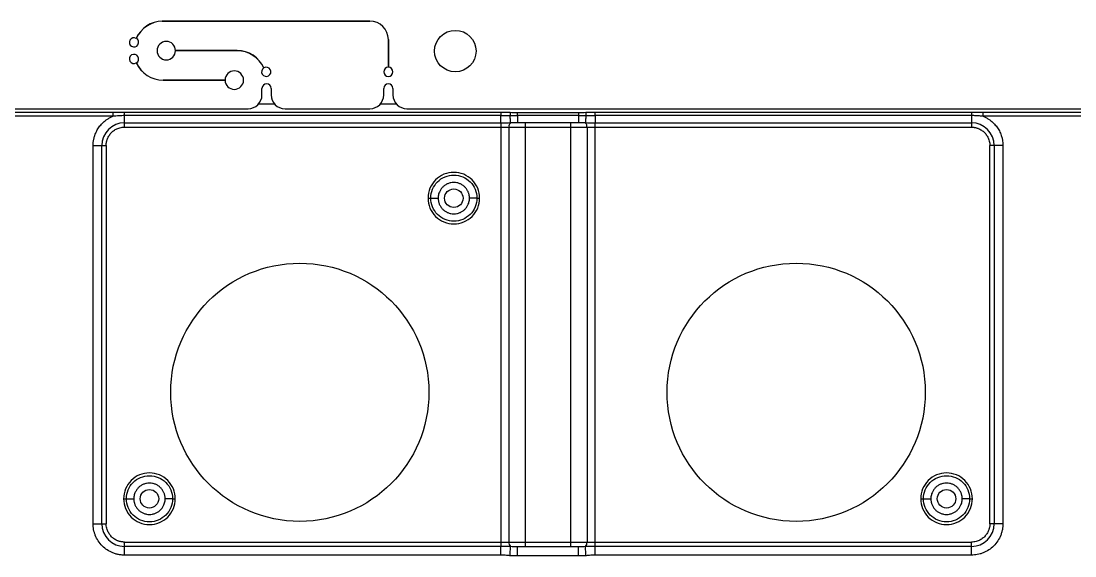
# Model space of a CAD drawing. Header units: millimetres. Extents: x -1 to 1576, y 30 to 633.
# Drawn here: x 572 to 686.3, y 334.9 to 392.9 of the extents above; entities that cross this region are included whole.
import ezdxf

# ---------------------------------------------------------------- set-up
doc = ezdxf.new("R2010")
doc.units = ezdxf.units.MM

msp = doc.modelspace()

# ---------------------------------------------------------------- linework, layer by layer
at = {"color": 7, "linetype": 'Continuous', "lineweight": 25}
for p, q in [((587.31, 392.86), (609.82, 392.86)), ((609.82, 392.85), (587.31, 392.85)), ((611.82, 387.85), (611.82, 390.85)), ((611.83, 390.85), (611.83, 387.85)), ((588.74, 389.66), (595.42, 389.66)), ((595.42, 389.65), (588.74, 389.65)), ((587.4, 386.46), (594.12, 386.46)), ((594.12, 386.45), (587.4, 386.45)), ((598.12, 384.85), (598.12, 385.55)), ((599.12, 385.55), (599.12, 384.85)), ((611.32, 384.85), (611.32, 385.55)), ((612.32, 385.55), (612.32, 384.85)), ((506.18, 383.35), (596.62, 383.35)), ((568.66, 382.97), (581.96, 382.97)), ((583.22, 382.96), (624.03, 382.96)), ((599.5, 383.85), (597.74, 383.85)), ((600.62, 383.35), (609.82, 383.35)), ((612.7, 383.85), (610.94, 383.85)), ((613.82, 383.35), (704.26, 383.35)), ((625.82, 382.95), (632.44, 382.95)), ((634.23, 382.96), (675.04, 382.96)), ((676.3, 382.97), (689.6, 382.97)), ((581.96, 382.53), (568.66, 382.53)), ((624.03, 382.6), (583.22, 382.6)), ((583.22, 381.35), (583.22, 382.6)), ((583.22, 381.82), (624.03, 381.82)), ((624.03, 381.82), (624.03, 335.88)), ((625.77, 381.85), (625.82, 381.86)), ((632.44, 382.62), (625.82, 382.62)), ((625.82, 381.85), (632.44, 381.85)), ((626.65, 381.85), (626.65, 335.85)), ((631.61, 335.85), (631.61, 381.85)), ((632.44, 381.86), (632.49, 381.85)), ((675.04, 382.6), (634.23, 382.6)), ((634.23, 381.82), (675.04, 381.82)), ((634.23, 335.88), (634.23, 381.82)), ((675.04, 382.6), (675.04, 381.35)), ((689.6, 382.53), (676.3, 382.53)), ((583.22, 381.35), (675.04, 381.35)), ((624.91, 336.35), (624.91, 381.35)), ((633.36, 381.35), (633.36, 336.35)), ((579.81, 338.35), (579.81, 379.35)), ((579.81, 379.35), (581.22, 379.35)), ((580.75, 338.35), (580.75, 379.35)), ((581.22, 379.35), (581.22, 338.35)), ((678.46, 379.35), (677.04, 379.35)), ((677.04, 338.35), (677.04, 379.35)), ((677.51, 379.35), (677.51, 338.35)), ((678.46, 379.35), (678.46, 338.35)), ((579.81, 338.35), (581.22, 338.35)), ((678.46, 338.35), (677.04, 338.35)), ((583.22, 334.94), (583.22, 336.35)), ((583.22, 336.35), (675.04, 336.35)), ((675.04, 334.94), (675.04, 336.35)), ((624.03, 335.88), (583.22, 335.88)), ((624.03, 334.94), (583.22, 334.94)), ((632.44, 335.85), (625.82, 335.85)), ((632.44, 334.85), (625.82, 334.85)), ((632.49, 335.85), (632.44, 335.85)), ((675.04, 335.88), (634.23, 335.88)), ((675.04, 334.94), (634.23, 334.94))]:
    msp.add_line(p, q, dxfattribs=at)
for centre, radius in [((619.08, 389.6), 2.25), ((602.22, 352.6), 14), ((656.04, 352.6), 14)]:
    msp.add_circle(centre, radius, dxfattribs=at)
at = {"color": 141}
for centre in [(618.92, 373.65), (585.92, 341.05), (672.34, 341.05)]:
    msp.add_circle(centre, 1, dxfattribs=at)
at = {"color": 7, "linetype": 'Continuous', "lineweight": 25}
for centre, radius, start, end in [((587.4, 389.65), 3.21, 91.5822, 155.3856), ((587.4, 389.65), 3.2, 91.5847, 155.403), ((609.82, 390.85), 2, 360, 90), ((609.82, 390.85), 2, 360, 90), ((584.24, 390.55), 0.5, 60.3991, 59.2477), ((587.74, 389.65), 1, 0.2862, 359.7133), ((595.42, 386.45), 3.2, 24.6158, 89.9998), ((595.42, 386.45), 3.19, 24.5983, 89.9998), ((584.24, 388.75), 0.5, 300.73, 299.5792), ((587.4, 389.65), 3.2, 204.6089, 269.9998), ((587.4, 389.65), 3.19, 204.5914, 269.9998), ((595.12, 386.45), 1, 180.286, 179.7136), ((598.58, 387.35), 0.5, 120.7513, 119.6), ((611.82, 387.35), 0.5, 90.573, 89.427), ((598.62, 385.55), 0.5, 0, 180), ((611.82, 385.55), 0.5, 0, 180), ((596.62, 384.85), 1.5, 270, 0), ((600.62, 384.85), 1.5, 180, 270), ((609.82, 384.85), 1.5, 270, 0), ((613.82, 384.85), 1.5, 180, 270), ((583.22, 379.35), 2.47, 90, 180), ((625.46, 381.43), 0.562, 132.435, 187.8232), ((632.8, 381.43), 0.562, 352.1767, 47.5651), ((675.04, 379.35), 2.47, 0, 90), ((583.22, 338.35), 2.47, 180, 270), ((675.04, 338.35), 2.47, 270, 360), ((625.46, 336.28), 0.562, 172.1767, 227.5651), ((632.8, 336.28), 0.562, 312.435, 7.8232)]:
    msp.add_arc(centre, radius, start, end, dxfattribs=at)
for points, knots in [([(581.96, 382.97), (582.05, 382.97), (582.26, 382.97), (582.59, 382.96), (582.92, 382.96), (583.13, 382.96), (583.22, 382.96)], [0, 0, 0, 0, 0.200515, 0.50786, 0.778848, 1, 1, 1, 1]), ([(581.96, 382.97), (581.96, 382.93), (581.96, 382.86), (581.96, 382.71), (581.96, 382.62), (581.96, 382.53)], [0, 0, 0, 0, 0.5, 0.5, 1, 1, 1, 1]), ([(624.03, 382.96), (624.17, 382.96), (624.51, 382.96), (624.84, 382.96), (625.03, 382.96)], [0, 0, 0, 0, 0.420474, 1, 1, 1, 1]), ([(625.03, 382.96), (625.15, 382.96), (625.41, 382.95), (625.67, 382.95), (625.82, 382.95)], [0, 0, 0, 0, 0.452244, 1, 1, 1, 1]), ([(632.44, 382.95), (632.59, 382.95), (632.85, 382.95), (633.11, 382.96), (633.23, 382.96)], [0, 0, 0, 0, 0.548125, 1, 1, 1, 1]), ([(633.23, 382.96), (633.43, 382.96), (633.76, 382.96), (634.09, 382.96), (634.23, 382.96)], [0, 0, 0, 0, 0.580575, 1, 1, 1, 1]), ([(675.04, 382.96), (675.13, 382.96), (675.34, 382.96), (675.68, 382.96), (676, 382.97), (676.22, 382.97), (676.3, 382.97)], [0, 0, 0, 0, 0.221378, 0.492164, 0.7995, 1, 1, 1, 1]), ([(676.3, 382.53), (676.3, 382.62), (676.3, 382.71), (676.3, 382.86), (676.3, 382.93), (676.3, 382.97)], [0, 0, 0, 0, 0.5, 0.5, 1, 1, 1, 1]), ([(579.81, 379.35), (579.81, 379.41), (579.81, 379.52), (579.82, 379.68), (579.84, 379.85), (579.87, 380.01), (579.91, 380.17), (579.98, 380.45), (580.13, 380.83), (580.39, 381.28), (580.71, 381.69), (581.05, 382), (581.37, 382.23), (581.66, 382.4), (581.86, 382.48), (581.96, 382.53)], [0, 0, 0, 0, 0.040883, 0.08158, 0.122187, 0.162802, 0.203521, 0.244441, 0.372171, 0.500035, 0.627766, 0.75563, 0.837187, 0.918385, 1, 1, 1, 1]), ([(583.22, 382.6), (583.12, 382.6), (582.91, 382.6), (582.6, 382.58), (582.28, 382.56), (582.07, 382.54), (581.96, 382.53)], [0, 0, 0, 0, 0.245457, 0.492199, 0.742868, 1, 1, 1, 1]), ([(624.03, 381.82), (624.03, 381.88), (624.03, 381.99), (624.03, 382.26), (624.03, 382.42), (624.03, 382.6)], [0, 0, 0, 0, 0.5, 0.5, 1, 1, 1, 1]), ([(625.08, 381.84), (625.08, 381.88), (625.07, 381.97), (625.05, 382.24), (625.04, 382.42), (625.02, 382.61)], [0, 0, 0, 0, 0.5, 0.5, 1, 1, 1, 1]), ([(625.82, 382.62), (625.82, 382.4), (625.82, 382.21), (625.82, 381.93), (625.82, 381.85), (625.82, 381.85)], [0, 0, 0, 0, 0.5, 0.5, 1, 1, 1, 1]), ([(632.44, 382.62), (632.44, 382.4), (632.44, 382.21), (632.44, 381.93), (632.44, 381.85), (632.44, 381.85)], [0, 0, 0, 0, 0.5, 0.5, 1, 1, 1, 1]), ([(633.24, 382.61), (633.23, 382.42), (633.21, 382.24), (633.19, 381.97), (633.18, 381.88), (633.18, 381.84)], [0, 0, 0, 0, 0.5, 0.5, 1, 1, 1, 1]), ([(634.23, 382.6), (634.23, 382.42), (634.23, 382.26), (634.23, 381.99), (634.23, 381.88), (634.23, 381.82)], [0, 0, 0, 0, 0.5, 0.5, 1, 1, 1, 1]), ([(676.3, 382.53), (676.21, 382.54), (676.04, 382.56), (675.79, 382.57), (675.54, 382.59), (675.29, 382.6), (675.12, 382.6), (675.04, 382.6)], [0, 0, 0, 0, 0.206312, 0.408164, 0.606837, 0.80366, 1, 1, 1, 1]), ([(676.3, 382.53), (676.35, 382.51), (676.45, 382.46), (676.6, 382.39), (676.75, 382.31), (676.89, 382.23), (677.03, 382.13), (677.25, 381.96), (677.55, 381.69), (677.88, 381.28), (678.14, 380.83), (678.3, 380.4), (678.4, 380.01), (678.45, 379.68), (678.45, 379.46), (678.46, 379.35)], [0, 0, 0, 0, 0.040883, 0.08158, 0.122187, 0.162802, 0.203521, 0.244441, 0.372171, 0.500035, 0.627766, 0.75563, 0.837187, 0.918385, 1, 1, 1, 1]), ([(581.22, 379.35), (581.22, 379.4), (581.22, 379.48), (581.24, 379.6), (581.25, 379.73), (581.28, 379.85), (581.32, 379.97), (581.39, 380.18), (581.54, 380.46), (581.8, 380.78), (582.11, 381.04), (582.43, 381.2), (582.72, 381.3), (582.97, 381.34), (583.14, 381.35), (583.22, 381.35)], [0, 0, 0, 0, 0.040276, 0.080243, 0.120058, 0.159883, 0.199877, 0.240199, 0.370043, 0.500057, 0.629901, 0.759916, 0.840121, 0.919721, 1, 1, 1, 1]), ([(675.04, 381.35), (675.08, 381.35), (675.17, 381.35), (675.29, 381.34), (675.42, 381.32), (675.54, 381.29), (675.66, 381.26), (675.87, 381.18), (676.15, 381.04), (676.46, 380.78), (676.72, 380.46), (676.89, 380.14), (676.98, 379.85), (677.03, 379.6), (677.04, 379.44), (677.04, 379.35)], [0, 0, 0, 0, 0.040276, 0.080243, 0.120058, 0.159883, 0.199877, 0.240199, 0.370043, 0.500057, 0.629901, 0.759916, 0.840121, 0.919721, 1, 1, 1, 1]), ([(621.72, 373.65), (621.72, 374.02), (621.65, 374.39), (621.37, 375.06), (621.16, 375.37), (620.64, 375.89), (620.33, 376.1), (619.65, 376.38), (619.29, 376.45), (618.55, 376.45), (618.19, 376.38), (617.51, 376.1), (617.2, 375.89), (616.68, 375.37), (616.47, 375.06), (616.19, 374.39), (616.12, 374.02), (616.12, 373.65)], [0, 0, 0, 0, 0.125, 0.125, 0.25, 0.25, 0.375, 0.375, 0.5, 0.5, 0.625, 0.625, 0.75, 0.75, 0.875, 0.875, 1, 1, 1, 1]), ([(616.42, 373.65), (616.42, 373.98), (616.49, 374.31), (616.74, 374.91), (616.92, 375.19), (617.38, 375.65), (617.66, 375.84), (618.27, 376.09), (618.59, 376.15), (619.25, 376.15), (619.58, 376.09), (620.18, 375.84), (620.46, 375.65), (620.92, 375.19), (621.11, 374.91), (621.36, 374.31), (621.42, 373.98), (621.42, 373.65)], [0, 0, 0, 0, 0.125, 0.125, 0.25, 0.25, 0.375, 0.375, 0.5, 0.5, 0.625, 0.625, 0.75, 0.75, 0.875, 0.875, 1, 1, 1, 1]), ([(620.62, 373.65), (620.62, 373.7), (620.62, 373.79), (620.6, 373.92), (620.58, 374.05), (620.54, 374.18), (620.47, 374.37), (620.34, 374.6), (620.13, 374.86), (619.87, 375.08), (619.58, 375.23), (619.26, 375.33), (618.92, 375.36), (618.59, 375.33), (618.27, 375.23), (617.97, 375.08), (617.71, 374.86), (617.5, 374.6), (617.36, 374.34), (617.27, 374.09), (617.23, 373.88), (617.22, 373.73), (617.22, 373.65)], [0, 0, 0, 0, 0.025179, 0.05013, 0.075011, 0.099978, 0.125186, 0.187587, 0.250092, 0.312501, 0.375011, 0.437474, 0.50004, 0.562505, 0.625066, 0.687464, 0.749971, 0.812374, 0.874873, 0.916678, 0.958145, 1, 1, 1, 1]), ([(616.12, 373.65), (616.2, 373.65), (616.28, 373.65), (616.39, 373.65), (616.42, 373.65), (616.42, 373.65)], [0, 0, 0, 0, 0.5, 0.5, 1, 1, 1, 1]), ([(616.12, 373.65), (616.12, 373.29), (616.19, 372.92), (616.47, 372.24), (616.68, 371.93), (617.2, 371.41), (617.51, 371.21), (618.19, 370.93), (618.55, 370.85), (619.29, 370.85), (619.65, 370.93), (620.33, 371.21), (620.64, 371.41), (621.16, 371.93), (621.37, 372.24), (621.65, 372.92), (621.72, 373.29), (621.72, 373.65)], [0, 0, 0, 0, 0.125, 0.125, 0.25, 0.25, 0.375, 0.375, 0.5, 0.5, 0.625, 0.625, 0.75, 0.75, 0.875, 0.875, 1, 1, 1, 1]), ([(621.42, 373.65), (621.42, 373.33), (621.36, 373), (621.11, 372.39), (620.92, 372.12), (620.46, 371.65), (620.18, 371.47), (619.58, 371.22), (619.25, 371.15), (618.59, 371.15), (618.27, 371.22), (617.66, 371.47), (617.38, 371.65), (616.92, 372.12), (616.74, 372.39), (616.49, 373), (616.42, 373.33), (616.42, 373.65)], [0, 0, 0, 0, 0.125, 0.125, 0.25, 0.25, 0.375, 0.375, 0.5, 0.5, 0.625, 0.625, 0.75, 0.75, 0.875, 0.875, 1, 1, 1, 1]), ([(616.42, 373.65), (616.42, 373.65), (616.51, 373.65), (616.8, 373.65), (617.01, 373.65), (617.22, 373.65)], [0, 0, 0, 0, 0.5, 0.5, 1, 1, 1, 1]), ([(617.22, 373.65), (617.22, 373.61), (617.22, 373.52), (617.24, 373.39), (617.27, 373.26), (617.3, 373.13), (617.37, 372.94), (617.5, 372.7), (617.71, 372.44), (617.97, 372.23), (618.27, 372.07), (618.59, 371.97), (618.92, 371.94), (619.25, 371.97), (619.58, 372.07), (619.87, 372.23), (620.13, 372.44), (620.34, 372.7), (620.48, 372.97), (620.57, 373.21), (620.61, 373.43), (620.62, 373.58), (620.62, 373.65)], [0, 0, 0, 0, 0.025108, 0.050018, 0.074887, 0.09987, 0.125122, 0.187514, 0.250079, 0.312484, 0.374988, 0.437452, 0.500017, 0.562482, 0.625047, 0.687453, 0.749962, 0.812367, 0.874868, 0.916676, 0.958145, 1, 1, 1, 1]), ([(621.42, 373.65), (621.42, 373.65), (621.33, 373.65), (621.04, 373.65), (620.83, 373.65), (620.62, 373.65)], [0, 0, 0, 0, 0.5, 0.5, 1, 1, 1, 1]), ([(621.42, 373.65), (621.42, 373.65), (621.45, 373.65), (621.56, 373.65), (621.64, 373.65), (621.72, 373.65)], [0, 0, 0, 0, 0.5, 0.5, 1, 1, 1, 1]), ([(588.72, 341.05), (588.72, 341.42), (588.65, 341.79), (588.37, 342.46), (588.16, 342.77), (587.64, 343.29), (587.33, 343.5), (586.65, 343.78), (586.29, 343.85), (585.55, 343.85), (585.19, 343.78), (584.51, 343.5), (584.2, 343.29), (583.68, 342.77), (583.47, 342.46), (583.19, 341.79), (583.12, 341.42), (583.12, 341.05)], [0, 0, 0, 0, 0.125, 0.125, 0.25, 0.25, 0.375, 0.375, 0.5, 0.5, 0.625, 0.625, 0.75, 0.75, 0.875, 0.875, 1, 1, 1, 1]), ([(583.42, 341.05), (583.42, 341.38), (583.49, 341.71), (583.74, 342.31), (583.92, 342.59), (584.38, 343.05), (584.66, 343.24), (585.27, 343.49), (585.59, 343.55), (586.25, 343.55), (586.58, 343.49), (587.18, 343.24), (587.46, 343.05), (587.92, 342.59), (588.11, 342.31), (588.36, 341.71), (588.42, 341.38), (588.42, 341.05)], [0, 0, 0, 0, 0.125, 0.125, 0.25, 0.25, 0.375, 0.375, 0.5, 0.5, 0.625, 0.625, 0.75, 0.75, 0.875, 0.875, 1, 1, 1, 1]), ([(675.14, 341.05), (675.14, 341.42), (675.07, 341.79), (674.79, 342.46), (674.58, 342.77), (674.06, 343.29), (673.75, 343.5), (673.07, 343.78), (672.71, 343.85), (671.97, 343.85), (671.61, 343.78), (670.93, 343.5), (670.62, 343.29), (670.1, 342.77), (669.89, 342.46), (669.61, 341.79), (669.54, 341.42), (669.54, 341.05)], [0, 0, 0, 0, 0.125, 0.125, 0.25, 0.25, 0.375, 0.375, 0.5, 0.5, 0.625, 0.625, 0.75, 0.75, 0.875, 0.875, 1, 1, 1, 1]), ([(669.84, 341.05), (669.84, 341.38), (669.91, 341.71), (670.16, 342.31), (670.34, 342.59), (670.8, 343.05), (671.08, 343.24), (671.69, 343.49), (672.01, 343.55), (672.67, 343.55), (673, 343.49), (673.6, 343.24), (673.88, 343.05), (674.34, 342.59), (674.53, 342.31), (674.78, 341.71), (674.84, 341.38), (674.84, 341.05)], [0, 0, 0, 0, 0.125, 0.125, 0.25, 0.25, 0.375, 0.375, 0.5, 0.5, 0.625, 0.625, 0.75, 0.75, 0.875, 0.875, 1, 1, 1, 1]), ([(587.62, 341.05), (587.62, 341.1), (587.62, 341.19), (587.6, 341.32), (587.58, 341.45), (587.54, 341.58), (587.47, 341.77), (587.34, 342), (587.13, 342.26), (586.87, 342.48), (586.58, 342.63), (586.26, 342.73), (585.92, 342.76), (585.59, 342.73), (585.27, 342.63), (584.97, 342.48), (584.71, 342.26), (584.5, 342), (584.36, 341.74), (584.27, 341.49), (584.23, 341.28), (584.22, 341.13), (584.22, 341.05)], [0, 0, 0, 0, 0.025179, 0.05013, 0.075011, 0.099978, 0.125186, 0.187587, 0.250092, 0.312501, 0.37501, 0.437474, 0.50004, 0.562505, 0.625066, 0.687464, 0.749971, 0.812374, 0.874873, 0.916678, 0.958145, 1, 1, 1, 1]), ([(674.04, 341.05), (674.04, 341.1), (674.04, 341.19), (674.02, 341.32), (674, 341.45), (673.96, 341.58), (673.89, 341.77), (673.76, 342), (673.55, 342.26), (673.29, 342.48), (673, 342.63), (672.68, 342.73), (672.34, 342.76), (672.01, 342.73), (671.69, 342.63), (671.39, 342.48), (671.13, 342.26), (670.92, 342), (670.78, 341.74), (670.69, 341.49), (670.65, 341.28), (670.64, 341.13), (670.64, 341.05)], [0, 0, 0, 0, 0.0251787, 0.0501305, 0.075011, 0.0999776, 0.1251858, 0.1875872, 0.2500924, 0.3125006, 0.3750104, 0.4374743, 0.5000395, 0.5625051, 0.6250656, 0.6874642, 0.7499708, 0.8123743, 0.8748727, 0.9166785, 0.958145, 1, 1, 1, 1]), ([(583.12, 341.05), (583.12, 340.69), (583.19, 340.32), (583.47, 339.64), (583.68, 339.33), (584.2, 338.81), (584.51, 338.61), (585.19, 338.33), (585.55, 338.25), (586.29, 338.25), (586.65, 338.33), (587.33, 338.61), (587.64, 338.81), (588.16, 339.33), (588.37, 339.64), (588.65, 340.32), (588.72, 340.69), (588.72, 341.05)], [0, 0, 0, 0, 0.125, 0.125, 0.25, 0.25, 0.375, 0.375, 0.5, 0.5, 0.625, 0.625, 0.75, 0.75, 0.875, 0.875, 1, 1, 1, 1]), ([(583.12, 341.05), (583.2, 341.05), (583.28, 341.05), (583.39, 341.05), (583.42, 341.05), (583.42, 341.05)], [0, 0, 0, 0, 0.5, 0.5, 1, 1, 1, 1]), ([(588.42, 341.05), (588.42, 340.73), (588.36, 340.4), (588.11, 339.79), (587.92, 339.52), (587.46, 339.05), (587.18, 338.87), (586.58, 338.62), (586.25, 338.55), (585.59, 338.55), (585.27, 338.62), (584.66, 338.87), (584.38, 339.05), (583.92, 339.52), (583.74, 339.79), (583.49, 340.4), (583.42, 340.73), (583.42, 341.05)], [0, 0, 0, 0, 0.125, 0.125, 0.25, 0.25, 0.375, 0.375, 0.5, 0.5, 0.625, 0.625, 0.75, 0.75, 0.875, 0.875, 1, 1, 1, 1]), ([(583.42, 341.05), (583.42, 341.05), (583.51, 341.05), (583.8, 341.05), (584.01, 341.05), (584.22, 341.05)], [0, 0, 0, 0, 0.5, 0.5, 1, 1, 1, 1]), ([(584.22, 341.05), (584.22, 341.01), (584.22, 340.92), (584.24, 340.79), (584.27, 340.66), (584.3, 340.53), (584.37, 340.34), (584.5, 340.1), (584.71, 339.84), (584.97, 339.63), (585.27, 339.47), (585.59, 339.37), (585.92, 339.34), (586.25, 339.37), (586.58, 339.47), (586.87, 339.63), (587.13, 339.84), (587.34, 340.1), (587.48, 340.37), (587.57, 340.61), (587.61, 340.83), (587.62, 340.98), (587.62, 341.05)], [0, 0, 0, 0, 0.025108, 0.050018, 0.074887, 0.09987, 0.125122, 0.187514, 0.250079, 0.312484, 0.374988, 0.437452, 0.500017, 0.562482, 0.625047, 0.687453, 0.749962, 0.812367, 0.874868, 0.916676, 0.958145, 1, 1, 1, 1]), ([(588.42, 341.05), (588.42, 341.05), (588.33, 341.05), (588.04, 341.05), (587.83, 341.05), (587.62, 341.05)], [0, 0, 0, 0, 0.5, 0.5, 1, 1, 1, 1]), ([(588.42, 341.05), (588.42, 341.05), (588.45, 341.05), (588.56, 341.05), (588.64, 341.05), (588.72, 341.05)], [0, 0, 0, 0, 0.5, 0.5, 1, 1, 1, 1]), ([(669.54, 341.05), (669.62, 341.05), (669.7, 341.05), (669.81, 341.05), (669.84, 341.05), (669.84, 341.05)], [0, 0, 0, 0, 0.5, 0.5, 1, 1, 1, 1]), ([(669.54, 341.05), (669.54, 340.69), (669.61, 340.32), (669.89, 339.64), (670.1, 339.33), (670.62, 338.81), (670.93, 338.61), (671.61, 338.33), (671.97, 338.25), (672.71, 338.25), (673.07, 338.33), (673.75, 338.61), (674.06, 338.81), (674.58, 339.33), (674.79, 339.64), (675.07, 340.32), (675.14, 340.69), (675.14, 341.05)], [0, 0, 0, 0, 0.125, 0.125, 0.25, 0.25, 0.375, 0.375, 0.5, 0.5, 0.625, 0.625, 0.75, 0.75, 0.875, 0.875, 1, 1, 1, 1]), ([(674.84, 341.05), (674.84, 340.73), (674.78, 340.4), (674.53, 339.79), (674.34, 339.52), (673.88, 339.05), (673.6, 338.87), (673, 338.62), (672.67, 338.55), (672.01, 338.55), (671.69, 338.62), (671.08, 338.87), (670.8, 339.05), (670.34, 339.52), (670.16, 339.79), (669.91, 340.4), (669.84, 340.73), (669.84, 341.05)], [0, 0, 0, 0, 0.125, 0.125, 0.25, 0.25, 0.375, 0.375, 0.5, 0.5, 0.625, 0.625, 0.75, 0.75, 0.875, 0.875, 1, 1, 1, 1]), ([(669.84, 341.05), (669.84, 341.05), (669.93, 341.05), (670.22, 341.05), (670.43, 341.05), (670.64, 341.05)], [0, 0, 0, 0, 0.5, 0.5, 1, 1, 1, 1]), ([(669.84, 341.05), (669.84, 341.05), (669.93, 341.05), (670.22, 341.05), (670.43, 341.05), (670.64, 341.05)], [0, 0, 0, 0, 0.5, 0.5, 1, 1, 1, 1]), ([(670.64, 341.05), (670.64, 341.01), (670.64, 340.92), (670.66, 340.79), (670.69, 340.66), (670.72, 340.53), (670.79, 340.34), (670.92, 340.1), (671.13, 339.84), (671.39, 339.63), (671.69, 339.47), (672.01, 339.37), (672.34, 339.34), (672.67, 339.37), (673, 339.47), (673.29, 339.63), (673.55, 339.84), (673.76, 340.1), (673.9, 340.37), (673.99, 340.61), (674.03, 340.83), (674.04, 340.98), (674.04, 341.05)], [0, 0, 0, 0, 0.025108, 0.050018, 0.074887, 0.09987, 0.125122, 0.187514, 0.250079, 0.312484, 0.374988, 0.437452, 0.500017, 0.562482, 0.625047, 0.687453, 0.749962, 0.812367, 0.874868, 0.916676, 0.958145, 1, 1, 1, 1]), ([(674.84, 341.05), (674.84, 341.05), (674.75, 341.05), (674.46, 341.05), (674.25, 341.05), (674.04, 341.05)], [0, 0, 0, 0, 0.5, 0.5, 1, 1, 1, 1]), ([(674.84, 341.05), (674.84, 341.05), (674.87, 341.05), (674.98, 341.05), (675.06, 341.05), (675.14, 341.05)], [0, 0, 0, 0, 0.5, 0.5, 1, 1, 1, 1]), ([(583.22, 334.94), (583.16, 334.94), (583.04, 334.94), (582.85, 334.96), (582.67, 334.98), (582.49, 335.02), (582.31, 335.06), (582.14, 335.11), (581.8, 335.24), (581.33, 335.48), (580.79, 335.92), (580.35, 336.46), (580.08, 336.98), (579.94, 337.4), (579.86, 337.71), (579.82, 338.03), (579.81, 338.25), (579.81, 338.35)], [0, 0, 0, 0, 0.034552, 0.068858, 0.103016, 0.137128, 0.171294, 0.205615, 0.240191, 0.37006, 0.500029, 0.629897, 0.759866, 0.820152, 0.879909, 0.939678, 1, 1, 1, 1]), ([(583.22, 336.35), (583.18, 336.35), (583.09, 336.36), (582.97, 336.37), (582.85, 336.39), (582.72, 336.41), (582.6, 336.45), (582.4, 336.52), (582.11, 336.67), (581.8, 336.93), (581.54, 337.25), (581.37, 337.57), (581.28, 337.85), (581.23, 338.1), (581.22, 338.27), (581.22, 338.35)], [0, 0, 0, 0, 0.0402761, 0.0802426, 0.1200582, 0.159883, 0.1998773, 0.2401994, 0.3700431, 0.5000574, 0.6299012, 0.7599156, 0.8401208, 0.919721, 1, 1, 1, 1]), ([(678.46, 338.35), (678.45, 338.29), (678.45, 338.17), (678.44, 337.98), (678.41, 337.8), (678.38, 337.62), (678.33, 337.45), (678.28, 337.27), (678.16, 336.94), (677.92, 336.46), (677.47, 335.92), (676.93, 335.48), (676.42, 335.21), (675.99, 335.07), (675.68, 334.99), (675.36, 334.95), (675.15, 334.94), (675.04, 334.94)], [0, 0, 0, 0, 0.034552, 0.068858, 0.103016, 0.137128, 0.171294, 0.205615, 0.240191, 0.37006, 0.500029, 0.629897, 0.759866, 0.820152, 0.879909, 0.939678, 1, 1, 1, 1]), ([(677.04, 338.35), (677.04, 338.31), (677.04, 338.23), (677.03, 338.1), (677.01, 337.98), (676.98, 337.86), (676.94, 337.74), (676.87, 337.53), (676.73, 337.25), (676.46, 336.93), (676.15, 336.67), (675.83, 336.5), (675.54, 336.41), (675.29, 336.36), (675.13, 336.36), (675.04, 336.35)], [0, 0, 0, 0, 0.040276, 0.080243, 0.120058, 0.159883, 0.199877, 0.240199, 0.370043, 0.500057, 0.629901, 0.759916, 0.840121, 0.919721, 1, 1, 1, 1]), ([(624.03, 334.94), (624.03, 335.14), (624.03, 335.35), (624.03, 335.68), (624.03, 335.81), (624.03, 335.88)], [0, 0, 0, 0, 0.5, 0.5, 1, 1, 1, 1]), ([(625, 334.88), (624.92, 334.89), (624.75, 334.9), (624.5, 334.92), (624.27, 334.94), (624.11, 334.94), (624.03, 334.94)], [0, 0, 0, 0, 0.26275, 0.514851, 0.767475, 1, 1, 1, 1]), ([(625, 334.88), (625.02, 335.11), (625.04, 335.34), (625.07, 335.7), (625.08, 335.82), (625.08, 335.86)], [0, 0, 0, 0, 0.5, 0.5, 1, 1, 1, 1]), ([(625.82, 334.85), (625.67, 334.85), (625.4, 334.85), (625.12, 334.87), (625, 334.88)], [0, 0, 0, 0, 0.556213, 1, 1, 1, 1]), ([(625.82, 334.85), (625.82, 334.98), (625.82, 335.11), (625.82, 335.36), (625.82, 335.47), (625.82, 335.65), (625.82, 335.73), (625.82, 335.83), (625.82, 335.85), (625.82, 335.85)], [0, 0, 0, 0, 0.25, 0.25, 0.5, 0.5, 0.75, 0.75, 1, 1, 1, 1]), ([(632.44, 334.85), (632.44, 335.11), (632.44, 335.38), (632.44, 335.75), (632.44, 335.85), (632.44, 335.85)], [0, 0, 0, 0, 0.5, 0.5, 1, 1, 1, 1]), ([(633.26, 334.88), (633.2, 334.87), (633.08, 334.87), (632.89, 334.86), (632.67, 334.85), (632.52, 334.85), (632.44, 334.85)], [0, 0, 0, 0, 0.207871, 0.443757, 0.707773, 1, 1, 1, 1]), ([(633.26, 334.88), (633.24, 335.11), (633.22, 335.34), (633.19, 335.7), (633.18, 335.82), (633.18, 335.86)], [0, 0, 0, 0, 0.5, 0.5, 1, 1, 1, 1]), ([(634.23, 334.94), (634.15, 334.94), (634, 334.94), (633.76, 334.92), (633.51, 334.9), (633.34, 334.89), (633.26, 334.88)], [0, 0, 0, 0, 0.232371, 0.485289, 0.737412, 1, 1, 1, 1]), ([(634.23, 334.94), (634.23, 335.14), (634.23, 335.35), (634.23, 335.68), (634.23, 335.81), (634.23, 335.88)], [0, 0, 0, 0, 0.5, 0.5, 1, 1, 1, 1])]:
    msp.add_open_spline(points, degree=3, knots=knots, dxfattribs=at)
for points in [[(583.22, 382.6), (583.22, 382.75), (583.22, 382.89), (583.22, 382.96)], [(624.03, 382.96), (624.03, 382.89), (624.03, 382.75), (624.03, 382.6)], [(625.03, 382.96), (625.03, 382.89), (625.02, 382.76), (625.02, 382.61)], [(625.82, 382.62), (625.82, 382.76), (625.82, 382.89), (625.82, 382.95)], [(632.44, 382.95), (632.44, 382.89), (632.44, 382.76), (632.44, 382.62)], [(633.23, 382.96), (633.24, 382.89), (633.24, 382.76), (633.24, 382.61)], [(634.23, 382.6), (634.23, 382.75), (634.23, 382.89), (634.23, 382.96)], [(675.04, 382.96), (675.04, 382.89), (675.04, 382.75), (675.04, 382.6)], [(624.03, 382.6), (624.36, 382.6), (624.68, 382.61), (625.02, 382.61)], [(624.03, 381.82), (624.4, 381.82), (624.76, 381.83), (625.08, 381.84)], [(625.02, 382.61), (625.29, 382.62), (625.56, 382.62), (625.82, 382.62)], [(625.08, 381.84), (625.32, 381.85), (625.56, 381.85), (625.82, 381.85)], [(632.44, 382.62), (632.71, 382.62), (632.97, 382.62), (633.24, 382.61)], [(632.44, 381.85), (632.7, 381.85), (632.94, 381.85), (633.18, 381.84)], [(633.18, 381.84), (633.5, 381.83), (633.87, 381.82), (634.23, 381.82)], [(633.24, 382.61), (633.58, 382.61), (633.91, 382.6), (634.23, 382.6)], [(625.08, 335.86), (624.76, 335.87), (624.4, 335.88), (624.03, 335.88)], [(625.82, 335.85), (625.56, 335.85), (625.32, 335.85), (625.08, 335.86)], [(633.18, 335.86), (632.94, 335.85), (632.7, 335.85), (632.44, 335.85)], [(634.23, 335.88), (633.87, 335.88), (633.5, 335.87), (633.18, 335.86)]]:
    msp.add_open_spline(points, degree=3, dxfattribs=at)

doc.saveas('drawing.dxf')
